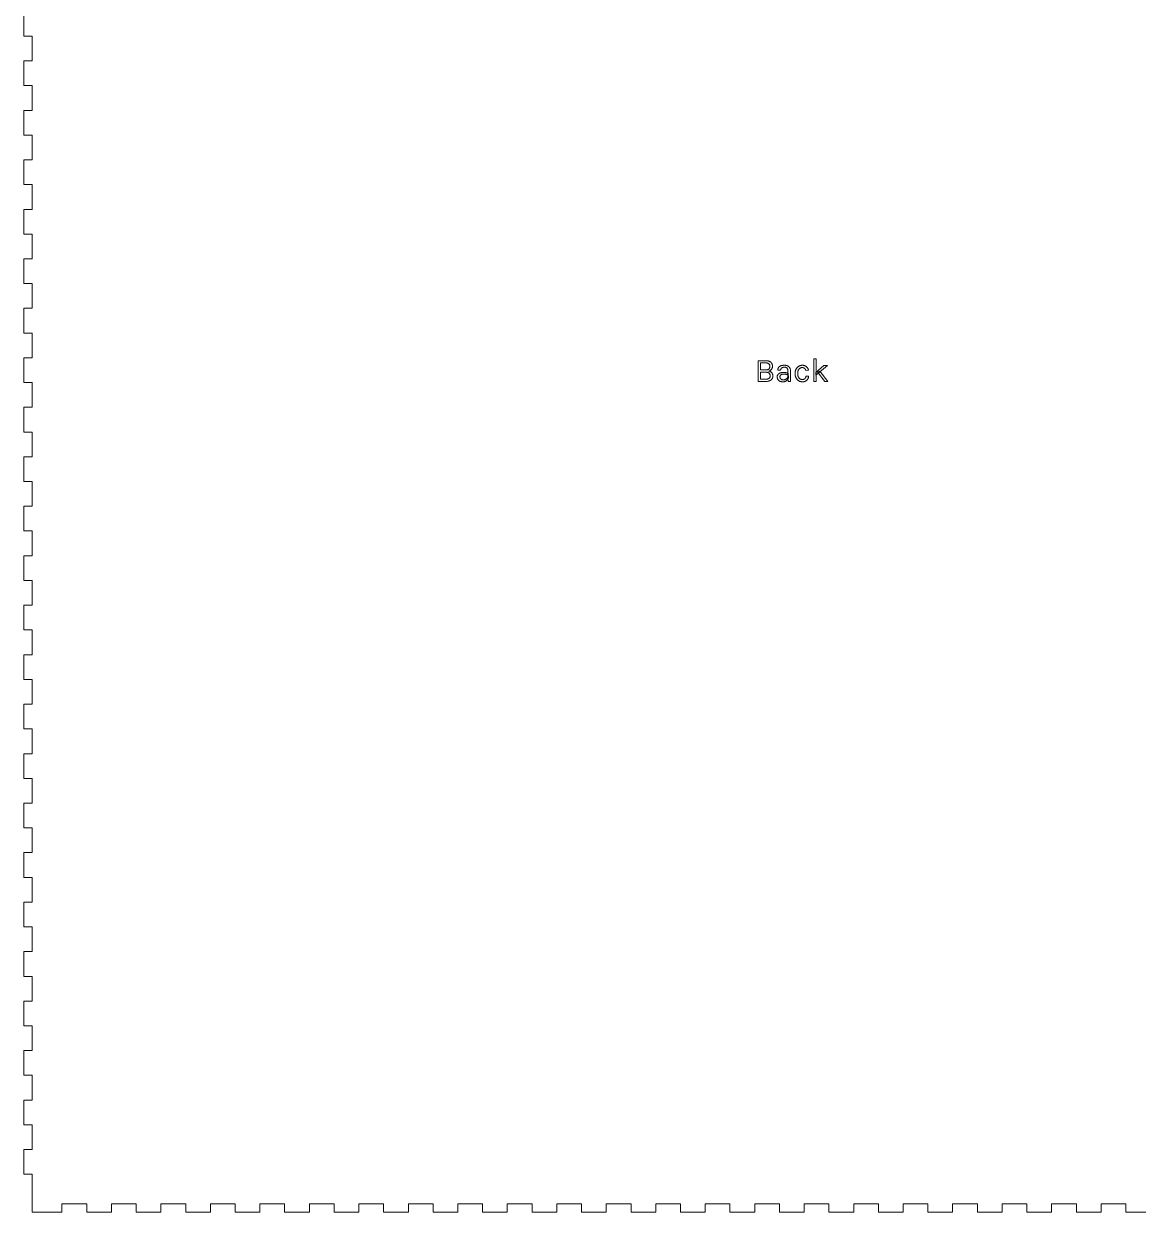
# Model space of a CAD drawing. Extents: x 0 to 54.2, y 0 to 48.1.
# Drawn here: x 22.12 to 38.08, y 0 to 17.02 of the extents above; entities that cross this region are included whole.
import ezdxf

# ---------------------------------------------------------------- set-up
doc = ezdxf.new("R2010")
doc.units = 0
doc.layers.get('0').update_dxf_attribs({"lineweight": 0})

msp = doc.modelspace()

# ---------------------------------------------------------------- linework, layer by layer
for p, q in [((22.118, 17.197), (22.118, 16.843)), ((22.118, 16.843), (22.236, 16.843)), ((22.236, 16.843), (22.236, 16.488)), ((22.236, 16.488), (22.118, 16.488)), ((22.118, 16.488), (22.118, 16.134)), ((22.118, 16.134), (22.236, 16.134)), ((22.236, 16.134), (22.236, 15.78)), ((22.236, 15.78), (22.118, 15.78)), ((22.118, 15.78), (22.118, 15.425)), ((22.118, 15.425), (22.236, 15.425)), ((22.236, 15.425), (22.236, 15.071)), ((22.236, 15.071), (22.118, 15.071)), ((22.118, 15.071), (22.118, 14.717)), ((22.118, 14.717), (22.236, 14.717)), ((22.236, 14.717), (22.236, 14.362)), ((22.236, 14.362), (22.118, 14.362)), ((22.118, 14.362), (22.118, 14.008)), ((22.118, 14.008), (22.236, 14.008)), ((22.236, 14.008), (22.236, 13.654)), ((22.236, 13.654), (22.118, 13.654)), ((22.118, 13.654), (22.118, 13.299)), ((22.118, 13.299), (22.236, 13.299)), ((22.236, 13.299), (22.236, 12.945)), ((22.236, 12.945), (22.118, 12.945)), ((22.118, 12.945), (22.118, 12.591)), ((22.118, 12.591), (22.236, 12.591)), ((22.236, 12.591), (22.236, 12.236)), ((22.236, 12.236), (22.118, 12.236)), ((22.118, 12.236), (22.118, 11.882)), ((32.634, 11.898), (32.634, 12.195)), ((32.634, 12.195), (32.745, 12.195)), ((32.744, 12.163), (32.671, 12.163)), ((32.671, 12.163), (32.671, 12.062)), ((32.75, 12.163), (32.744, 12.163)), ((32.744, 12.163), (32.744, 12.163)), ((32.744, 12.163), (32.744, 12.163)), ((32.745, 12.195), (32.751, 12.195)), ((32.755, 12.162), (32.75, 12.163)), ((32.751, 12.195), (32.758, 12.194)), ((32.76, 12.162), (32.755, 12.162)), ((32.758, 12.194), (32.764, 12.194)), ((32.765, 12.161), (32.76, 12.162)), ((32.764, 12.194), (32.769, 12.193)), ((32.769, 12.16), (32.765, 12.161)), ((32.769, 12.193), (32.775, 12.192)), ((32.773, 12.158), (32.769, 12.16)), ((32.777, 12.157), (32.773, 12.158)), ((32.775, 12.192), (32.78, 12.191)), ((32.781, 12.155), (32.777, 12.157)), ((32.78, 12.191), (32.785, 12.189)), ((32.785, 12.152), (32.781, 12.155)), ((32.785, 12.189), (32.79, 12.188)), ((32.788, 12.15), (32.785, 12.152)), ((32.791, 12.147), (32.788, 12.15)), ((32.79, 12.188), (32.795, 12.186)), ((32.794, 12.144), (32.791, 12.147)), ((32.796, 12.141), (32.794, 12.144)), ((32.794, 12.081), (32.796, 12.085)), ((32.795, 12.186), (32.799, 12.184)), ((32.798, 12.138), (32.796, 12.141)), ((32.796, 12.085), (32.798, 12.088)), ((32.8, 12.134), (32.798, 12.138)), ((32.798, 12.088), (32.8, 12.092)), ((32.799, 12.184), (32.803, 12.182)), ((32.802, 12.131), (32.8, 12.134)), ((32.8, 12.092), (32.801, 12.096)), ((32.801, 12.096), (32.803, 12.1)), ((32.803, 12.127), (32.802, 12.131)), ((32.803, 12.182), (32.807, 12.179)), ((32.803, 12.123), (32.803, 12.127)), ((32.804, 12.118), (32.803, 12.123)), ((32.803, 12.104), (32.804, 12.109)), ((32.803, 12.1), (32.803, 12.104)), ((32.804, 12.114), (32.804, 12.118)), ((32.804, 12.109), (32.804, 12.114)), ((32.804, 12.114), (32.804, 12.114)), ((32.807, 12.179), (32.811, 12.177)), ((32.811, 12.177), (32.815, 12.174)), ((32.815, 12.174), (32.818, 12.171)), ((32.818, 12.171), (32.821, 12.169)), ((32.821, 12.169), (32.824, 12.165)), ((32.824, 12.165), (32.827, 12.162)), ((32.827, 12.162), (32.829, 12.159)), ((32.829, 12.159), (32.831, 12.156)), ((32.831, 12.156), (32.833, 12.152)), ((32.833, 12.152), (32.835, 12.148)), ((32.835, 12.085), (32.833, 12.081)), ((32.835, 12.148), (32.837, 12.145)), ((32.837, 12.089), (32.835, 12.085)), ((32.837, 12.145), (32.838, 12.141)), ((32.838, 12.093), (32.837, 12.089)), ((32.838, 12.141), (32.839, 12.137)), ((32.84, 12.098), (32.838, 12.093)), ((32.839, 12.137), (32.84, 12.133)), ((32.84, 12.133), (32.841, 12.129)), ((32.841, 12.102), (32.84, 12.098)), ((32.841, 12.129), (32.841, 12.125)), ((32.841, 12.125), (32.842, 12.121)), ((32.842, 12.112), (32.841, 12.107)), ((32.841, 12.107), (32.841, 12.102)), ((32.842, 12.121), (32.842, 12.117)), ((32.842, 12.117), (32.842, 12.117)), ((32.842, 12.117), (32.842, 12.112)), ((32.92, 12.084), (32.922, 12.087)), ((32.922, 12.087), (32.923, 12.091)), ((32.923, 12.091), (32.925, 12.095)), ((32.925, 12.095), (32.927, 12.098)), ((32.927, 12.098), (32.929, 12.101)), ((32.929, 12.101), (32.932, 12.104)), ((32.932, 12.104), (32.934, 12.107)), ((32.934, 12.107), (32.937, 12.109)), ((32.937, 12.109), (32.94, 12.112)), ((32.94, 12.112), (32.944, 12.114)), ((32.944, 12.114), (32.947, 12.116)), ((32.947, 12.116), (32.951, 12.118)), ((32.951, 12.118), (32.954, 12.12)), ((32.954, 12.12), (32.958, 12.121)), ((32.958, 12.121), (32.962, 12.123)), ((32.962, 12.123), (32.967, 12.124)), ((32.967, 12.086), (32.965, 12.084)), ((32.967, 12.124), (32.971, 12.125)), ((32.968, 12.088), (32.967, 12.086)), ((32.97, 12.089), (32.968, 12.088)), ((32.972, 12.091), (32.97, 12.089)), ((32.971, 12.125), (32.976, 12.126)), ((32.974, 12.092), (32.972, 12.091)), ((32.975, 12.093), (32.974, 12.092)), ((32.978, 12.094), (32.975, 12.093)), ((32.976, 12.126), (32.98, 12.127)), ((32.98, 12.095), (32.978, 12.094)), ((32.98, 12.127), (32.985, 12.128)), ((32.982, 12.096), (32.98, 12.095)), ((32.984, 12.097), (32.982, 12.096)), ((32.987, 12.098), (32.984, 12.097)), ((32.985, 12.128), (32.99, 12.128)), ((32.989, 12.099), (32.987, 12.098)), ((32.992, 12.099), (32.989, 12.099)), ((32.99, 12.128), (32.995, 12.129)), ((32.994, 12.1), (32.992, 12.099)), ((32.997, 12.101), (32.994, 12.1)), ((32.995, 12.129), (33, 12.129)), ((33, 12.101), (32.997, 12.101)), ((33, 12.129), (33.005, 12.129)), ((33.002, 12.101), (33, 12.101)), ((33.005, 12.101), (33.002, 12.101)), ((33.005, 12.129), (33.011, 12.129)), ((33.008, 12.102), (33.005, 12.101)), ((33.011, 12.102), (33.008, 12.102)), ((33.011, 12.129), (33.011, 12.129)), ((33.011, 12.129), (33.016, 12.129)), ((33.016, 12.101), (33.011, 12.102)), ((33.011, 12.102), (33.011, 12.102)), ((33.016, 12.129), (33.021, 12.129)), ((33.021, 12.101), (33.016, 12.101)), ((33.021, 12.129), (33.026, 12.129)), ((33.025, 12.1), (33.021, 12.101)), ((33.03, 12.099), (33.025, 12.1)), ((33.026, 12.129), (33.031, 12.128)), ((33.034, 12.098), (33.03, 12.099)), ((33.031, 12.128), (33.035, 12.127)), ((33.037, 12.097), (33.034, 12.098)), ((33.035, 12.127), (33.04, 12.126)), ((33.041, 12.095), (33.037, 12.097)), ((33.04, 12.126), (33.044, 12.125)), ((33.044, 12.093), (33.041, 12.095)), ((33.044, 12.125), (33.049, 12.124)), ((33.047, 12.091), (33.044, 12.093)), ((33.05, 12.088), (33.047, 12.091)), ((33.049, 12.124), (33.053, 12.122)), ((33.052, 12.085), (33.05, 12.088)), ((33.054, 12.082), (33.052, 12.085)), ((33.053, 12.122), (33.057, 12.121)), ((33.057, 12.121), (33.061, 12.119)), ((33.061, 12.119), (33.065, 12.117)), ((33.065, 12.117), (33.068, 12.115)), ((33.068, 12.115), (33.072, 12.112)), ((33.072, 12.112), (33.075, 12.109)), ((33.075, 12.109), (33.078, 12.107)), ((33.078, 12.107), (33.081, 12.103)), ((33.081, 12.103), (33.083, 12.1)), ((33.083, 12.1), (33.086, 12.097)), ((33.086, 12.097), (33.088, 12.093)), ((33.088, 12.093), (33.09, 12.089)), ((33.09, 12.089), (33.092, 12.085)), ((33.092, 12.085), (33.094, 12.081)), ((33.181, 12.08), (33.185, 12.085)), ((33.185, 12.085), (33.188, 12.09)), ((33.188, 12.09), (33.191, 12.094)), ((33.191, 12.094), (33.195, 12.098)), ((33.195, 12.098), (33.199, 12.102)), ((33.199, 12.102), (33.203, 12.106)), ((33.203, 12.106), (33.207, 12.109)), ((33.207, 12.109), (33.212, 12.113)), ((33.212, 12.113), (33.216, 12.116)), ((33.216, 12.116), (33.221, 12.118)), ((33.221, 12.118), (33.226, 12.121)), ((33.226, 12.121), (33.231, 12.123)), ((33.232, 12.085), (33.229, 12.083)), ((33.231, 12.123), (33.236, 12.124)), ((33.235, 12.087), (33.232, 12.085)), ((33.238, 12.089), (33.235, 12.087)), ((33.236, 12.124), (33.241, 12.126)), ((33.241, 12.091), (33.238, 12.089)), ((33.241, 12.126), (33.246, 12.127)), ((33.244, 12.092), (33.241, 12.091)), ((33.247, 12.093), (33.244, 12.092)), ((33.246, 12.127), (33.251, 12.128)), ((33.25, 12.094), (33.247, 12.093)), ((33.254, 12.095), (33.25, 12.094)), ((33.251, 12.128), (33.256, 12.129)), ((33.257, 12.096), (33.254, 12.095)), ((33.256, 12.129), (33.262, 12.129)), ((33.26, 12.096), (33.257, 12.096)), ((33.263, 12.097), (33.26, 12.096)), ((33.262, 12.129), (33.267, 12.129)), ((33.267, 12.097), (33.263, 12.097)), ((33.267, 12.129), (33.267, 12.129)), ((33.267, 12.129), (33.271, 12.129)), ((33.271, 12.097), (33.267, 12.097)), ((33.267, 12.097), (33.267, 12.097)), ((33.271, 12.129), (33.275, 12.129)), ((33.274, 12.096), (33.271, 12.097)), ((33.278, 12.096), (33.274, 12.096)), ((33.275, 12.129), (33.278, 12.129)), ((33.278, 12.129), (33.282, 12.129)), ((33.282, 12.095), (33.278, 12.096)), ((33.282, 12.129), (33.285, 12.128)), ((33.285, 12.094), (33.282, 12.095)), ((33.285, 12.128), (33.289, 12.127)), ((33.288, 12.093), (33.285, 12.094)), ((33.291, 12.091), (33.288, 12.093)), ((33.289, 12.127), (33.292, 12.127)), ((33.295, 12.09), (33.291, 12.091)), ((33.292, 12.127), (33.295, 12.126)), ((33.295, 12.126), (33.298, 12.125)), ((33.297, 12.088), (33.295, 12.09)), ((33.3, 12.085), (33.297, 12.088)), ((33.298, 12.125), (33.301, 12.124)), ((33.303, 12.083), (33.3, 12.085)), ((33.301, 12.124), (33.304, 12.122)), ((33.304, 12.122), (33.307, 12.121)), ((33.307, 12.121), (33.31, 12.12)), ((33.31, 12.12), (33.313, 12.118)), ((33.313, 12.118), (33.316, 12.117)), ((33.316, 12.117), (33.318, 12.115)), ((33.318, 12.115), (33.321, 12.113)), ((33.321, 12.113), (33.323, 12.112)), ((33.323, 12.112), (33.326, 12.11)), ((33.326, 12.11), (33.328, 12.108)), ((33.328, 12.108), (33.33, 12.106)), ((33.33, 12.106), (33.332, 12.104)), ((33.332, 12.104), (33.334, 12.101)), ((33.334, 12.101), (33.336, 12.099)), ((33.336, 12.099), (33.338, 12.097)), ((33.338, 12.097), (33.34, 12.095)), ((33.34, 12.095), (33.342, 12.092)), ((33.342, 12.092), (33.344, 12.09)), ((33.344, 12.09), (33.345, 12.087)), ((33.345, 12.087), (33.347, 12.085)), ((33.347, 12.085), (33.348, 12.082)), ((33.432, 11.898), (33.432, 12.22)), ((33.432, 12.22), (33.468, 12.22)), ((33.463, 12.027), (33.578, 12.124)), ((33.629, 12.124), (33.463, 11.988)), ((33.468, 12.22), (33.468, 11.898)), ((33.578, 12.124), (33.629, 12.124)), ((32.671, 12.062), (32.744, 12.062)), ((32.671, 12.03), (32.671, 11.93)), ((32.745, 12.03), (32.671, 12.03)), ((32.671, 12.03), (32.671, 12.03)), ((32.671, 11.93), (32.745, 11.93)), ((32.744, 12.062), (32.749, 12.062)), ((32.751, 12.03), (32.745, 12.03)), ((32.745, 12.03), (32.745, 12.03)), ((32.745, 11.93), (32.751, 11.93)), ((32.749, 12.062), (32.754, 12.062)), ((32.756, 12.03), (32.751, 12.03)), ((32.751, 11.93), (32.757, 11.931)), ((32.754, 12.062), (32.759, 12.063)), ((32.762, 12.029), (32.756, 12.03)), ((32.757, 11.931), (32.763, 11.931)), ((32.759, 12.063), (32.764, 12.064)), ((32.767, 12.028), (32.762, 12.029)), ((32.763, 11.931), (32.769, 11.932)), ((32.764, 12.064), (32.768, 12.065)), ((32.772, 12.027), (32.767, 12.028)), ((32.768, 12.065), (32.773, 12.067)), ((32.769, 11.932), (32.774, 11.934)), ((32.777, 12.025), (32.772, 12.027)), ((32.773, 12.067), (32.777, 12.069)), ((32.774, 11.934), (32.778, 11.935)), ((32.777, 12.069), (32.781, 12.071)), ((32.781, 12.024), (32.777, 12.025)), ((32.778, 11.935), (32.783, 11.937)), ((32.781, 12.071), (32.784, 12.073)), ((32.785, 12.022), (32.781, 12.024)), ((32.783, 11.937), (32.786, 11.939)), ((32.784, 12.073), (32.788, 12.075)), ((32.788, 12.019), (32.785, 12.022)), ((32.791, 12.049), (32.786, 12.047)), ((32.786, 12.047), (32.786, 12.047)), ((32.786, 12.047), (32.789, 12.047)), ((32.786, 11.939), (32.79, 11.942)), ((32.788, 12.075), (32.791, 12.078)), ((32.792, 12.017), (32.788, 12.019)), ((32.789, 12.047), (32.793, 12.046)), ((32.79, 11.942), (32.793, 11.944)), ((32.791, 12.078), (32.794, 12.081)), ((32.796, 12.05), (32.791, 12.049)), ((32.795, 12.014), (32.792, 12.017)), ((32.793, 12.046), (32.796, 12.045)), ((32.793, 11.944), (32.796, 11.947)), ((32.798, 12.011), (32.795, 12.014)), ((32.801, 12.052), (32.796, 12.05)), ((32.796, 12.045), (32.8, 12.044)), ((32.796, 11.947), (32.798, 11.95)), ((32.8, 12.008), (32.798, 12.011)), ((32.798, 11.95), (32.801, 11.953)), ((32.8, 12.044), (32.803, 12.043)), ((32.802, 12.004), (32.8, 12.008)), ((32.806, 12.055), (32.801, 12.052)), ((32.801, 11.953), (32.803, 11.957)), ((32.804, 12.001), (32.802, 12.004)), ((32.803, 12.043), (32.806, 12.041)), ((32.803, 11.957), (32.804, 11.96)), ((32.805, 11.997), (32.804, 12.001)), ((32.804, 11.96), (32.806, 11.964)), ((32.806, 11.993), (32.805, 11.997)), ((32.81, 12.057), (32.806, 12.055)), ((32.806, 12.041), (32.809, 12.04)), ((32.807, 11.989), (32.806, 11.993)), ((32.806, 11.964), (32.807, 11.968)), ((32.808, 11.985), (32.807, 11.989)), ((32.807, 11.972), (32.808, 11.976)), ((32.807, 11.968), (32.807, 11.972)), ((32.808, 11.981), (32.808, 11.985)), ((32.808, 11.976), (32.808, 11.981)), ((32.808, 11.981), (32.808, 11.981)), ((32.809, 12.04), (32.812, 12.038)), ((32.814, 12.06), (32.81, 12.057)), ((32.814, 11.915), (32.811, 11.913)), ((32.812, 12.038), (32.815, 12.036)), ((32.818, 12.063), (32.814, 12.06)), ((32.817, 11.917), (32.814, 11.915)), ((32.815, 12.036), (32.818, 12.034)), ((32.82, 11.919), (32.817, 11.917)), ((32.822, 12.066), (32.818, 12.063)), ((32.818, 12.034), (32.82, 12.032)), ((32.82, 12.032), (32.823, 12.03)), ((32.823, 11.921), (32.82, 11.919)), ((32.825, 12.069), (32.822, 12.066)), ((32.823, 12.03), (32.825, 12.028)), ((32.825, 11.923), (32.823, 11.921)), ((32.828, 12.073), (32.825, 12.069)), ((32.825, 12.028), (32.828, 12.026)), ((32.827, 11.926), (32.825, 11.923)), ((32.83, 11.928), (32.827, 11.926)), ((32.831, 12.077), (32.828, 12.073)), ((32.828, 12.026), (32.83, 12.023)), ((32.83, 12.023), (32.832, 12.021)), ((32.832, 11.93), (32.83, 11.928)), ((32.833, 12.081), (32.831, 12.077)), ((32.832, 12.021), (32.834, 12.018)), ((32.833, 11.933), (32.832, 11.93)), ((32.835, 11.936), (32.833, 11.933)), ((32.834, 12.018), (32.836, 12.015)), ((32.837, 11.938), (32.835, 11.936)), ((32.836, 12.015), (32.838, 12.013)), ((32.838, 11.941), (32.837, 11.938)), ((32.838, 12.013), (32.839, 12.01)), ((32.84, 11.944), (32.838, 11.941)), ((32.839, 12.01), (32.841, 12.007)), ((32.841, 11.946), (32.84, 11.944)), ((32.841, 12.007), (32.842, 12.004)), ((32.842, 11.949), (32.841, 11.946)), ((32.842, 12.004), (32.843, 12.001)), ((32.843, 11.952), (32.842, 11.949)), ((32.843, 12.001), (32.844, 11.998)), ((32.844, 11.955), (32.843, 11.952)), ((32.844, 11.998), (32.845, 11.995)), ((32.845, 11.958), (32.844, 11.955)), ((32.845, 11.995), (32.846, 11.992)), ((32.846, 11.964), (32.845, 11.961)), ((32.845, 11.961), (32.845, 11.958)), ((32.846, 11.992), (32.846, 11.988)), ((32.846, 11.988), (32.847, 11.985)), ((32.847, 11.97), (32.846, 11.967)), ((32.846, 11.967), (32.846, 11.964)), ((32.847, 11.985), (32.847, 11.982)), ((32.847, 11.982), (32.847, 11.979)), ((32.847, 11.979), (32.847, 11.979)), ((32.847, 11.979), (32.847, 11.976)), ((32.847, 11.976), (32.847, 11.973)), ((32.847, 11.973), (32.847, 11.97)), ((32.908, 11.966), (32.909, 11.97)), ((32.908, 11.961), (32.908, 11.966)), ((32.908, 11.958), (32.908, 11.961)), ((32.908, 11.961), (32.908, 11.961)), ((32.909, 11.954), (32.908, 11.958)), ((32.909, 11.974), (32.91, 11.978)), ((32.909, 11.97), (32.909, 11.974)), ((32.909, 11.951), (32.909, 11.954)), ((32.91, 11.948), (32.909, 11.951)), ((32.91, 11.978), (32.911, 11.982)), ((32.911, 11.944), (32.91, 11.948)), ((32.911, 11.982), (32.912, 11.986)), ((32.912, 11.941), (32.911, 11.944)), ((32.912, 11.986), (32.914, 11.989)), ((32.913, 11.938), (32.912, 11.941)), ((32.914, 11.934), (32.913, 11.938)), ((32.914, 11.989), (32.916, 11.992)), ((32.916, 11.931), (32.914, 11.934)), ((32.916, 11.992), (32.918, 11.996)), ((32.917, 11.928), (32.916, 11.931)), ((32.917, 12.066), (32.918, 12.071)), ((32.917, 12.061), (32.917, 12.066)), ((32.958, 12.061), (32.917, 12.061)), ((32.919, 11.925), (32.917, 11.928)), ((32.918, 12.075), (32.919, 12.08)), ((32.918, 12.071), (32.918, 12.075)), ((32.918, 11.996), (32.92, 11.999)), ((32.919, 12.08), (32.92, 12.084)), ((32.921, 11.922), (32.919, 11.925)), ((32.92, 11.999), (32.922, 12.001)), ((32.923, 11.919), (32.921, 11.922)), ((32.922, 12.001), (32.925, 12.004)), ((32.926, 11.916), (32.923, 11.919)), ((32.925, 12.004), (32.927, 12.007)), ((32.929, 11.914), (32.926, 11.916)), ((32.927, 12.007), (32.93, 12.009)), ((32.931, 11.911), (32.929, 11.914)), ((32.93, 12.009), (32.933, 12.011)), ((32.933, 12.011), (32.936, 12.013)), ((32.936, 12.013), (32.94, 12.015)), ((32.94, 12.015), (32.943, 12.017)), ((32.943, 12.017), (32.947, 12.018)), ((32.947, 12.018), (32.951, 12.02)), ((32.948, 11.966), (32.947, 11.961)), ((32.947, 11.961), (32.947, 11.961)), ((32.947, 11.961), (32.948, 11.958)), ((32.949, 11.974), (32.948, 11.97)), ((32.948, 11.97), (32.948, 11.966)), ((32.948, 11.958), (32.948, 11.955)), ((32.948, 11.955), (32.949, 11.952)), ((32.95, 11.977), (32.949, 11.974)), ((32.949, 11.952), (32.949, 11.949)), ((32.949, 11.949), (32.95, 11.946)), ((32.951, 11.98), (32.95, 11.977)), ((32.95, 11.946), (32.952, 11.943)), ((32.951, 12.02), (32.955, 12.021)), ((32.953, 11.983), (32.951, 11.98)), ((32.952, 11.943), (32.953, 11.94)), ((32.955, 11.986), (32.953, 11.983)), ((32.953, 11.94), (32.955, 11.938)), ((32.955, 12.021), (32.959, 12.022)), ((32.957, 11.989), (32.955, 11.986)), ((32.955, 11.938), (32.957, 11.935)), ((32.96, 11.991), (32.957, 11.989)), ((32.957, 11.935), (32.959, 11.933)), ((32.959, 12.067), (32.958, 12.064)), ((32.958, 12.064), (32.958, 12.061)), ((32.958, 12.061), (32.958, 12.061)), ((32.96, 12.074), (32.959, 12.072)), ((32.959, 12.072), (32.959, 12.069)), ((32.959, 12.069), (32.959, 12.067)), ((32.959, 12.022), (32.963, 12.023)), ((32.959, 11.933), (32.962, 11.931)), ((32.961, 12.076), (32.96, 12.074)), ((32.963, 11.993), (32.96, 11.991)), ((32.962, 12.078), (32.961, 12.076)), ((32.963, 12.08), (32.962, 12.078)), ((32.962, 11.931), (32.965, 11.929)), ((32.964, 12.082), (32.963, 12.08)), ((32.963, 12.023), (32.968, 12.024)), ((32.966, 11.995), (32.963, 11.993)), ((32.965, 12.084), (32.964, 12.082)), ((32.965, 11.929), (32.968, 11.927)), ((32.97, 11.996), (32.966, 11.995)), ((32.968, 12.024), (32.972, 12.025)), ((32.968, 11.927), (32.971, 11.925)), ((32.973, 11.998), (32.97, 11.996)), ((32.971, 11.925), (32.975, 11.924)), ((32.972, 12.025), (32.977, 12.025)), ((32.977, 11.999), (32.973, 11.998)), ((32.975, 11.924), (32.979, 11.923)), ((32.977, 12.025), (32.981, 12.026)), ((32.98, 12), (32.977, 11.999)), ((32.979, 11.923), (32.983, 11.922)), ((32.984, 12.001), (32.98, 12)), ((32.981, 12.026), (32.986, 12.026)), ((32.983, 11.922), (32.988, 11.922)), ((32.988, 12.002), (32.984, 12.001)), ((32.986, 12.026), (32.991, 12.026)), ((32.993, 12.002), (32.988, 12.002)), ((32.988, 11.922), (32.992, 11.921)), ((32.991, 12.026), (32.996, 12.026)), ((32.992, 11.921), (32.998, 11.921)), ((32.997, 12.002), (32.993, 12.002)), ((32.996, 12.026), (32.996, 12.026)), ((32.996, 12.026), (32.999, 12.026)), ((33.001, 12.002), (32.997, 12.002)), ((32.998, 11.921), (32.998, 11.921)), ((32.998, 11.921), (33.001, 11.921)), ((32.999, 12.026), (33.003, 12.026)), ((33.004, 12.002), (33.001, 12.002)), ((33.001, 12.002), (33.001, 12.002)), ((33.001, 11.921), (33.005, 11.921)), ((33.003, 12.026), (33.006, 12.026)), ((33.007, 12.002), (33.004, 12.002)), ((33.005, 11.921), (33.008, 11.922)), ((33.006, 12.026), (33.01, 12.026)), ((33.011, 12.002), (33.007, 12.002)), ((33.008, 11.922), (33.012, 11.922)), ((33.01, 12.026), (33.013, 12.026)), ((33.014, 12.002), (33.011, 12.002)), ((33.012, 11.922), (33.015, 11.923)), ((33.013, 12.026), (33.017, 12.025)), ((33.017, 12.002), (33.014, 12.002)), ((33.015, 11.923), (33.018, 11.924)), ((33.017, 12.025), (33.021, 12.025)), ((33.02, 12.001), (33.017, 12.002)), ((33.018, 11.924), (33.022, 11.925)), ((33.024, 12.001), (33.02, 12.001)), ((33.021, 12.025), (33.024, 12.024)), ((33.022, 11.925), (33.025, 11.927)), ((33.024, 12.024), (33.028, 12.024)), ((33.027, 12), (33.024, 12.001)), ((33.025, 11.927), (33.028, 11.928)), ((33.031, 12), (33.027, 12)), ((33.028, 12.024), (33.031, 12.023)), ((33.028, 11.928), (33.031, 11.93)), ((33.031, 12.023), (33.035, 12.022)), ((33.034, 11.999), (33.031, 12)), ((33.031, 11.93), (33.034, 11.931)), ((33.038, 11.998), (33.034, 11.999)), ((33.034, 11.931), (33.036, 11.933)), ((33.035, 12.022), (33.038, 12.021)), ((33.036, 11.933), (33.039, 11.935)), ((33.038, 12.021), (33.042, 12.021)), ((33.041, 11.998), (33.038, 11.998)), ((33.039, 11.935), (33.042, 11.937)), ((33.044, 11.997), (33.041, 11.998)), ((33.042, 12.021), (33.045, 12.02)), ((33.042, 11.937), (33.044, 11.939)), ((33.048, 11.996), (33.044, 11.997)), ((33.044, 11.939), (33.046, 11.942)), ((33.047, 11.915), (33.044, 11.912)), ((33.045, 12.02), (33.049, 12.019)), ((33.046, 11.942), (33.048, 11.944)), ((33.05, 11.918), (33.047, 11.915)), ((33.051, 11.995), (33.048, 11.996)), ((33.048, 11.944), (33.05, 11.946)), ((33.049, 12.019), (33.052, 12.018)), ((33.05, 11.946), (33.052, 11.949)), ((33.053, 11.921), (33.05, 11.918)), ((33.054, 11.994), (33.051, 11.995)), ((33.052, 12.018), (33.056, 12.017)), ((33.052, 11.949), (33.054, 11.951)), ((33.055, 11.924), (33.053, 11.921)), ((33.056, 12.079), (33.054, 12.082)), ((33.057, 11.993), (33.054, 11.994)), ((33.054, 11.951), (33.056, 11.954)), ((33.058, 11.928), (33.055, 11.924)), ((33.058, 12.075), (33.056, 12.079)), ((33.056, 12.017), (33.059, 12.016)), ((33.056, 11.954), (33.057, 11.957)), ((33.06, 11.992), (33.057, 11.993)), ((33.057, 11.957), (33.059, 11.959)), ((33.06, 12.071), (33.058, 12.075)), ((33.06, 11.931), (33.058, 11.928)), ((33.059, 12.016), (33.063, 12.014)), ((33.059, 11.959), (33.06, 11.962)), ((33.061, 12.066), (33.06, 12.071)), ((33.063, 11.991), (33.06, 11.992)), ((33.06, 11.962), (33.061, 11.964)), ((33.062, 11.935), (33.06, 11.931)), ((33.062, 12.061), (33.061, 12.066)), ((33.061, 11.967), (33.062, 11.97)), ((33.061, 11.964), (33.061, 11.967)), ((33.062, 12.056), (33.062, 12.061)), ((33.063, 12.05), (33.062, 12.056)), ((33.062, 11.972), (33.063, 11.975)), ((33.062, 11.97), (33.062, 11.972)), ((33.064, 11.939), (33.062, 11.935)), ((33.063, 12.044), (33.063, 12.05)), ((33.063, 11.948), (33.063, 12.044)), ((33.063, 12.014), (33.066, 12.013)), ((33.066, 11.99), (33.063, 11.991)), ((33.063, 11.975), (33.063, 11.977)), ((33.063, 11.977), (33.063, 11.977)), ((33.063, 11.977), (33.072, 11.977)), ((33.067, 11.898), (33.063, 11.948)), ((33.065, 11.943), (33.064, 11.939)), ((33.067, 11.947), (33.065, 11.943)), ((33.066, 12.013), (33.066, 12.013)), ((33.066, 12.013), (33.066, 11.99)), ((33.068, 11.951), (33.067, 11.947)), ((33.069, 11.955), (33.068, 11.951)), ((33.07, 11.96), (33.069, 11.955)), ((33.071, 11.964), (33.07, 11.96)), ((33.072, 11.973), (33.071, 11.968)), ((33.071, 11.968), (33.071, 11.964)), ((33.072, 11.977), (33.072, 11.973)), ((33.094, 12.081), (33.096, 12.076)), ((33.096, 12.076), (33.097, 12.071)), ((33.097, 12.071), (33.098, 12.066)), ((33.098, 12.066), (33.099, 12.061)), ((33.099, 12.061), (33.099, 12.055)), ((33.099, 12.055), (33.099, 12.049)), ((33.099, 12.049), (33.1, 12.043)), ((33.1, 12.043), (33.1, 12.043)), ((33.1, 12.043), (33.1, 11.898)), ((33.164, 12.019), (33.165, 12.026)), ((33.164, 12.011), (33.164, 12.019)), ((33.164, 12.004), (33.164, 12.011)), ((33.164, 12.011), (33.164, 12.011)), ((33.165, 11.997), (33.164, 12.004)), ((33.165, 12.033), (33.166, 12.039)), ((33.165, 12.026), (33.165, 12.033)), ((33.165, 11.99), (33.165, 11.997)), ((33.166, 11.984), (33.165, 11.99)), ((33.166, 12.039), (33.168, 12.046)), ((33.168, 11.977), (33.166, 11.984)), ((33.168, 12.046), (33.169, 12.052)), ((33.169, 11.971), (33.168, 11.977)), ((33.169, 12.052), (33.171, 12.058)), ((33.171, 11.965), (33.169, 11.971)), ((33.171, 12.058), (33.173, 12.064)), ((33.173, 11.959), (33.171, 11.965)), ((33.173, 12.064), (33.176, 12.07)), ((33.176, 11.954), (33.173, 11.959)), ((33.176, 12.07), (33.179, 12.075)), ((33.179, 11.948), (33.176, 11.954)), ((33.179, 12.075), (33.181, 12.08)), ((33.181, 11.943), (33.179, 11.948)), ((33.185, 11.938), (33.181, 11.943)), ((33.188, 11.933), (33.185, 11.938)), ((33.191, 11.929), (33.188, 11.933)), ((33.195, 11.925), (33.191, 11.929)), ((33.199, 11.921), (33.195, 11.925)), ((33.203, 11.917), (33.199, 11.921)), ((33.203, 12.027), (33.202, 12.022)), ((33.202, 12.022), (33.202, 12.017)), ((33.202, 12.017), (33.202, 12.011)), ((33.202, 12.011), (33.202, 12.011)), ((33.202, 12.011), (33.202, 12.006)), ((33.202, 12.006), (33.202, 12.001)), ((33.202, 12.001), (33.203, 11.996)), ((33.204, 12.037), (33.203, 12.033)), ((33.203, 12.033), (33.203, 12.027)), ((33.203, 11.996), (33.203, 11.991)), ((33.203, 11.991), (33.204, 11.987)), ((33.207, 11.913), (33.203, 11.917)), ((33.205, 12.042), (33.204, 12.037)), ((33.204, 11.987), (33.205, 11.982)), ((33.206, 12.046), (33.205, 12.042)), ((33.205, 11.982), (33.206, 11.978)), ((33.208, 12.051), (33.206, 12.046)), ((33.206, 11.978), (33.207, 11.974)), ((33.207, 11.974), (33.209, 11.97)), ((33.209, 12.055), (33.208, 12.051)), ((33.211, 12.059), (33.209, 12.055)), ((33.209, 11.97), (33.21, 11.966)), ((33.21, 11.966), (33.212, 11.962)), ((33.213, 12.062), (33.211, 12.059)), ((33.212, 11.962), (33.214, 11.959)), ((33.215, 12.066), (33.213, 12.062)), ((33.214, 11.959), (33.216, 11.955)), ((33.217, 12.069), (33.215, 12.066)), ((33.216, 11.955), (33.218, 11.952)), ((33.219, 12.072), (33.217, 12.069)), ((33.218, 11.952), (33.22, 11.949)), ((33.222, 12.075), (33.219, 12.072)), ((33.22, 11.949), (33.223, 11.946)), ((33.224, 12.078), (33.222, 12.075)), ((33.223, 11.946), (33.225, 11.943)), ((33.227, 12.081), (33.224, 12.078)), ((33.225, 11.943), (33.228, 11.941)), ((33.229, 12.083), (33.227, 12.081)), ((33.228, 11.941), (33.23, 11.938)), ((33.23, 11.938), (33.233, 11.936)), ((33.233, 11.936), (33.236, 11.934)), ((33.236, 11.934), (33.239, 11.932)), ((33.239, 11.932), (33.242, 11.931)), ((33.242, 11.931), (33.246, 11.929)), ((33.246, 11.929), (33.249, 11.928)), ((33.249, 11.928), (33.252, 11.927)), ((33.252, 11.927), (33.256, 11.926)), ((33.256, 11.926), (33.259, 11.926)), ((33.259, 11.926), (33.263, 11.925)), ((33.263, 11.925), (33.267, 11.925)), ((33.267, 11.925), (33.267, 11.925)), ((33.267, 11.925), (33.272, 11.925)), ((33.272, 11.925), (33.277, 11.926)), ((33.277, 11.926), (33.281, 11.927)), ((33.281, 11.927), (33.286, 11.927)), ((33.286, 11.927), (33.29, 11.929)), ((33.29, 11.929), (33.294, 11.93)), ((33.294, 11.93), (33.297, 11.932)), ((33.297, 11.932), (33.3, 11.934)), ((33.3, 11.934), (33.304, 11.936)), ((33.305, 12.08), (33.303, 12.083)), ((33.304, 11.936), (33.306, 11.938)), ((33.308, 12.078), (33.305, 12.08)), ((33.306, 11.938), (33.309, 11.941)), ((33.31, 12.075), (33.308, 12.078)), ((33.309, 11.941), (33.311, 11.944)), ((33.312, 12.072), (33.31, 12.075)), ((33.311, 11.944), (33.313, 11.947)), ((33.314, 12.069), (33.312, 12.072)), ((33.313, 11.947), (33.315, 11.95)), ((33.316, 12.065), (33.314, 12.069)), ((33.315, 11.95), (33.317, 11.954)), ((33.317, 12.062), (33.316, 12.065)), ((33.319, 12.058), (33.317, 12.062)), ((33.317, 11.954), (33.318, 11.957)), ((33.318, 11.957), (33.319, 11.961)), ((33.32, 12.054), (33.319, 12.058)), ((33.319, 11.965), (33.32, 11.97)), ((33.319, 11.961), (33.319, 11.965)), ((33.358, 12.058), (33.32, 12.054)), ((33.32, 11.97), (33.32, 11.974)), ((33.32, 11.974), (33.32, 11.974)), ((33.32, 11.974), (33.358, 11.974)), ((33.333, 11.915), (33.33, 11.913)), ((33.336, 11.918), (33.333, 11.915)), ((33.339, 11.922), (33.336, 11.918)), ((33.342, 11.925), (33.339, 11.922)), ((33.344, 11.928), (33.342, 11.925)), ((33.347, 11.932), (33.344, 11.928)), ((33.349, 11.936), (33.347, 11.932)), ((33.348, 12.082), (33.35, 12.079)), ((33.351, 11.94), (33.349, 11.936)), ((33.35, 12.079), (33.351, 12.077)), ((33.351, 12.077), (33.352, 12.074)), ((33.352, 11.943), (33.351, 11.94)), ((33.352, 12.074), (33.353, 12.071)), ((33.354, 11.948), (33.352, 11.943)), ((33.353, 12.071), (33.354, 12.069)), ((33.354, 12.069), (33.355, 12.066)), ((33.355, 11.952), (33.354, 11.948)), ((33.355, 12.066), (33.356, 12.063)), ((33.356, 11.956), (33.355, 11.952)), ((33.356, 12.063), (33.357, 12.06)), ((33.357, 11.96), (33.356, 11.956)), ((33.357, 12.06), (33.358, 12.058)), ((33.358, 11.969), (33.357, 11.965)), ((33.357, 11.965), (33.357, 11.96)), ((33.358, 12.058), (33.358, 12.058)), ((33.358, 11.974), (33.358, 11.969)), ((33.463, 11.988), (33.463, 12.027)), ((33.463, 11.988), (33.463, 11.988)), ((33.482, 12.041), (33.519, 12.047)), ((33.589, 11.898), (33.482, 12.041)), ((33.519, 12.047), (33.635, 11.898)), ((22.118, 11.882), (22.236, 11.882)), ((22.236, 11.882), (22.236, 11.528)), ((32.745, 11.898), (32.634, 11.898)), ((32.751, 11.898), (32.745, 11.898)), ((32.745, 11.898), (32.745, 11.898)), ((32.745, 11.898), (32.745, 11.898)), ((32.756, 11.898), (32.751, 11.898)), ((32.762, 11.899), (32.756, 11.898)), ((32.767, 11.899), (32.762, 11.899)), ((32.772, 11.9), (32.767, 11.899)), ((32.777, 11.9), (32.772, 11.9)), ((32.781, 11.901), (32.777, 11.9)), ((32.785, 11.902), (32.781, 11.901)), ((32.79, 11.903), (32.785, 11.902)), ((32.794, 11.905), (32.79, 11.903)), ((32.798, 11.906), (32.794, 11.905)), ((32.801, 11.908), (32.798, 11.906)), ((32.805, 11.909), (32.801, 11.908)), ((32.808, 11.911), (32.805, 11.909)), ((32.811, 11.913), (32.808, 11.911)), ((32.934, 11.909), (32.931, 11.911)), ((32.938, 11.906), (32.934, 11.909)), ((32.941, 11.904), (32.938, 11.906)), ((32.944, 11.902), (32.941, 11.904)), ((32.948, 11.9), (32.944, 11.902)), ((32.952, 11.899), (32.948, 11.9)), ((32.956, 11.897), (32.952, 11.899)), ((32.961, 11.896), (32.956, 11.897)), ((32.965, 11.895), (32.961, 11.896)), ((32.97, 11.894), (32.965, 11.895)), ((32.975, 11.893), (32.97, 11.894)), ((32.98, 11.893), (32.975, 11.893)), ((32.985, 11.892), (32.98, 11.893)), ((32.99, 11.892), (32.985, 11.892)), ((32.99, 11.892), (32.99, 11.892)), ((32.995, 11.892), (32.99, 11.892)), ((32.99, 11.892), (32.99, 11.892)), ((33, 11.893), (32.995, 11.892)), ((33.005, 11.893), (33, 11.893)), ((33.01, 11.894), (33.005, 11.893)), ((33.014, 11.895), (33.01, 11.894)), ((33.018, 11.897), (33.014, 11.895)), ((33.022, 11.898), (33.018, 11.897)), ((33.026, 11.9), (33.022, 11.898)), ((33.03, 11.902), (33.026, 11.9)), ((33.034, 11.904), (33.03, 11.902)), ((33.037, 11.907), (33.034, 11.904)), ((33.041, 11.909), (33.037, 11.907)), ((33.044, 11.912), (33.041, 11.909)), ((33.1, 11.898), (33.067, 11.898)), ((33.1, 11.898), (33.1, 11.898)), ((33.212, 11.91), (33.207, 11.913)), ((33.216, 11.907), (33.212, 11.91)), ((33.221, 11.904), (33.216, 11.907)), ((33.226, 11.902), (33.221, 11.904)), ((33.231, 11.899), (33.226, 11.902)), ((33.236, 11.898), (33.231, 11.899)), ((33.241, 11.896), (33.236, 11.898)), ((33.246, 11.895), (33.241, 11.896)), ((33.251, 11.894), (33.246, 11.895)), ((33.256, 11.893), (33.251, 11.894)), ((33.262, 11.892), (33.256, 11.893)), ((33.267, 11.892), (33.262, 11.892)), ((33.267, 11.892), (33.267, 11.892)), ((33.273, 11.892), (33.267, 11.892)), ((33.267, 11.892), (33.267, 11.892)), ((33.278, 11.893), (33.273, 11.892)), ((33.283, 11.893), (33.278, 11.893)), ((33.288, 11.894), (33.283, 11.893)), ((33.293, 11.895), (33.288, 11.894)), ((33.298, 11.896), (33.293, 11.895)), ((33.302, 11.897), (33.298, 11.896)), ((33.307, 11.899), (33.302, 11.897)), ((33.311, 11.901), (33.307, 11.899)), ((33.315, 11.903), (33.311, 11.901)), ((33.319, 11.905), (33.315, 11.903)), ((33.323, 11.907), (33.319, 11.905)), ((33.327, 11.91), (33.323, 11.907)), ((33.33, 11.913), (33.327, 11.91)), ((33.468, 11.898), (33.432, 11.898)), ((33.468, 11.898), (33.468, 11.898)), ((33.635, 11.898), (33.589, 11.898)), ((33.635, 11.898), (33.635, 11.898)), ((22.236, 11.528), (22.118, 11.528)), ((22.118, 11.528), (22.118, 11.173)), ((22.118, 11.173), (22.236, 11.173)), ((22.236, 11.173), (22.236, 10.819)), ((22.236, 10.819), (22.118, 10.819)), ((22.118, 10.819), (22.118, 10.465)), ((22.118, 10.465), (22.236, 10.465)), ((22.236, 10.465), (22.236, 10.11)), ((22.236, 10.11), (22.118, 10.11)), ((22.118, 10.11), (22.118, 9.756)), ((22.118, 9.756), (22.236, 9.756)), ((22.236, 9.756), (22.236, 9.402)), ((22.236, 9.402), (22.118, 9.402)), ((22.118, 9.402), (22.118, 9.047)), ((22.118, 9.047), (22.236, 9.047)), ((22.236, 9.047), (22.236, 8.693)), ((22.236, 8.693), (22.118, 8.693)), ((22.118, 8.693), (22.118, 8.339)), ((22.118, 8.339), (22.236, 8.339)), ((22.236, 8.339), (22.236, 7.984)), ((22.236, 7.984), (22.118, 7.984)), ((22.118, 7.984), (22.118, 7.63)), ((22.118, 7.63), (22.236, 7.63)), ((22.236, 7.63), (22.236, 7.276)), ((22.236, 7.276), (22.118, 7.276)), ((22.118, 7.276), (22.118, 6.921)), ((22.118, 6.921), (22.236, 6.921)), ((22.236, 6.921), (22.236, 6.567)), ((22.236, 6.567), (22.118, 6.567)), ((22.118, 6.567), (22.118, 6.213)), ((22.118, 6.213), (22.236, 6.213)), ((22.236, 6.213), (22.236, 5.858)), ((22.236, 5.858), (22.118, 5.858)), ((22.118, 5.858), (22.118, 5.504)), ((22.118, 5.504), (22.236, 5.504)), ((22.236, 5.504), (22.236, 5.15)), ((22.236, 5.15), (22.118, 5.15)), ((22.118, 5.15), (22.118, 4.795)), ((22.118, 4.795), (22.236, 4.795)), ((22.236, 4.795), (22.236, 4.441)), ((22.236, 4.441), (22.118, 4.441)), ((22.118, 4.441), (22.118, 4.087)), ((22.118, 4.087), (22.236, 4.087)), ((22.236, 4.087), (22.236, 3.732)), ((22.236, 3.732), (22.118, 3.732)), ((22.118, 3.732), (22.118, 3.378)), ((22.118, 3.378), (22.236, 3.378)), ((22.236, 3.378), (22.236, 3.024)), ((22.236, 3.024), (22.118, 3.024)), ((22.118, 3.024), (22.118, 2.669)), ((22.118, 2.669), (22.236, 2.669)), ((22.236, 2.669), (22.236, 2.315)), ((22.236, 2.315), (22.118, 2.315)), ((22.118, 2.315), (22.118, 1.961)), ((22.118, 1.961), (22.236, 1.961)), ((22.236, 1.961), (22.236, 1.606)), ((22.236, 1.606), (22.118, 1.606)), ((22.118, 1.606), (22.118, 1.252)), ((22.118, 1.252), (22.236, 1.252)), ((22.236, 1.252), (22.236, 0.898)), ((22.236, 0.898), (22.118, 0.898)), ((22.118, 0.898), (22.118, 0.543)), ((22.118, 0.543), (22.236, 0.543)), ((22.236, 0.543), (22.236, 0.118)), ((22.236, 0.118), (22.236, 0)), ((22.236, 0), (22.665, 0)), ((22.665, 0), (22.665, 0.118)), ((22.665, 0.118), (23.02, 0.118)), ((23.02, 0.118), (23.02, 0)), ((23.02, 0), (23.374, 0)), ((23.374, 0), (23.374, 0.118)), ((23.374, 0.118), (23.728, 0.118)), ((23.728, 0.118), (23.728, 0)), ((23.728, 0), (24.083, 0)), ((24.083, 0), (24.083, 0.118)), ((24.083, 0.118), (24.437, 0.118)), ((24.437, 0.118), (24.437, 0)), ((24.437, 0), (24.791, 0)), ((24.791, 0), (24.791, 0.118)), ((24.791, 0.118), (25.146, 0.118)), ((25.146, 0.118), (25.146, 0)), ((25.146, 0), (25.5, 0)), ((25.5, 0), (25.5, 0.118)), ((25.5, 0.118), (25.854, 0.118)), ((25.854, 0.118), (25.854, 0)), ((25.854, 0), (26.209, 0)), ((26.209, 0), (26.209, 0.118)), ((26.209, 0.118), (26.563, 0.118)), ((26.563, 0.118), (26.563, 0)), ((26.563, 0), (26.917, 0)), ((26.917, 0), (26.917, 0.118)), ((26.917, 0.118), (27.272, 0.118)), ((27.272, 0.118), (27.272, 0)), ((27.272, 0), (27.626, 0)), ((27.626, 0), (27.626, 0.118)), ((27.626, 0.118), (27.98, 0.118)), ((27.98, 0.118), (27.98, 0)), ((27.98, 0), (28.335, 0)), ((28.335, 0), (28.335, 0.118)), ((28.335, 0.118), (28.689, 0.118)), ((28.689, 0.118), (28.689, 0)), ((28.689, 0), (29.043, 0)), ((29.043, 0), (29.043, 0.118)), ((29.043, 0.118), (29.398, 0.118)), ((29.398, 0.118), (29.398, 0)), ((29.398, 0), (29.752, 0)), ((29.752, 0), (29.752, 0.118)), ((29.752, 0.118), (30.106, 0.118)), ((30.106, 0.118), (30.106, 0)), ((30.106, 0), (30.461, 0)), ((30.461, 0), (30.461, 0.118)), ((30.461, 0.118), (30.815, 0.118)), ((30.815, 0.118), (30.815, 0)), ((30.815, 0), (31.169, 0)), ((31.169, 0), (31.169, 0.118)), ((31.169, 0.118), (31.524, 0.118)), ((31.524, 0.118), (31.524, 0)), ((31.524, 0), (31.878, 0)), ((31.878, 0), (31.878, 0.118)), ((31.878, 0.118), (32.232, 0.118)), ((32.232, 0.118), (32.232, 0)), ((32.232, 0), (32.587, 0)), ((32.587, 0), (32.587, 0.118)), ((32.587, 0.118), (32.941, 0.118)), ((32.941, 0.118), (32.941, 0)), ((32.941, 0), (33.295, 0)), ((33.295, 0), (33.295, 0.118)), ((33.295, 0.118), (33.65, 0.118)), ((33.65, 0.118), (33.65, 0)), ((33.65, 0), (34.004, 0)), ((34.004, 0), (34.004, 0.118)), ((34.004, 0.118), (34.358, 0.118)), ((34.358, 0.118), (34.358, 0)), ((34.358, 0), (34.713, 0)), ((34.713, 0), (34.713, 0.118)), ((34.713, 0.118), (35.067, 0.118)), ((35.067, 0.118), (35.067, 0)), ((35.067, 0), (35.421, 0)), ((35.421, 0), (35.421, 0.118)), ((35.421, 0.118), (35.776, 0.118)), ((35.776, 0.118), (35.776, 0)), ((35.776, 0), (36.13, 0)), ((36.13, 0), (36.13, 0.118)), ((36.13, 0.118), (36.484, 0.118)), ((36.484, 0.118), (36.484, 0)), ((36.484, 0), (36.839, 0)), ((36.839, 0), (36.839, 0.118)), ((36.839, 0.118), (37.193, 0.118)), ((37.193, 0.118), (37.193, 0)), ((37.193, 0), (37.547, 0)), ((37.547, 0), (37.547, 0.118)), ((37.547, 0.118), (37.902, 0.118)), ((37.902, 0.118), (37.902, 0)), ((37.902, 0), (38.256, 0))]:
    msp.add_line(p, q)

doc.saveas('drawing.dxf')
